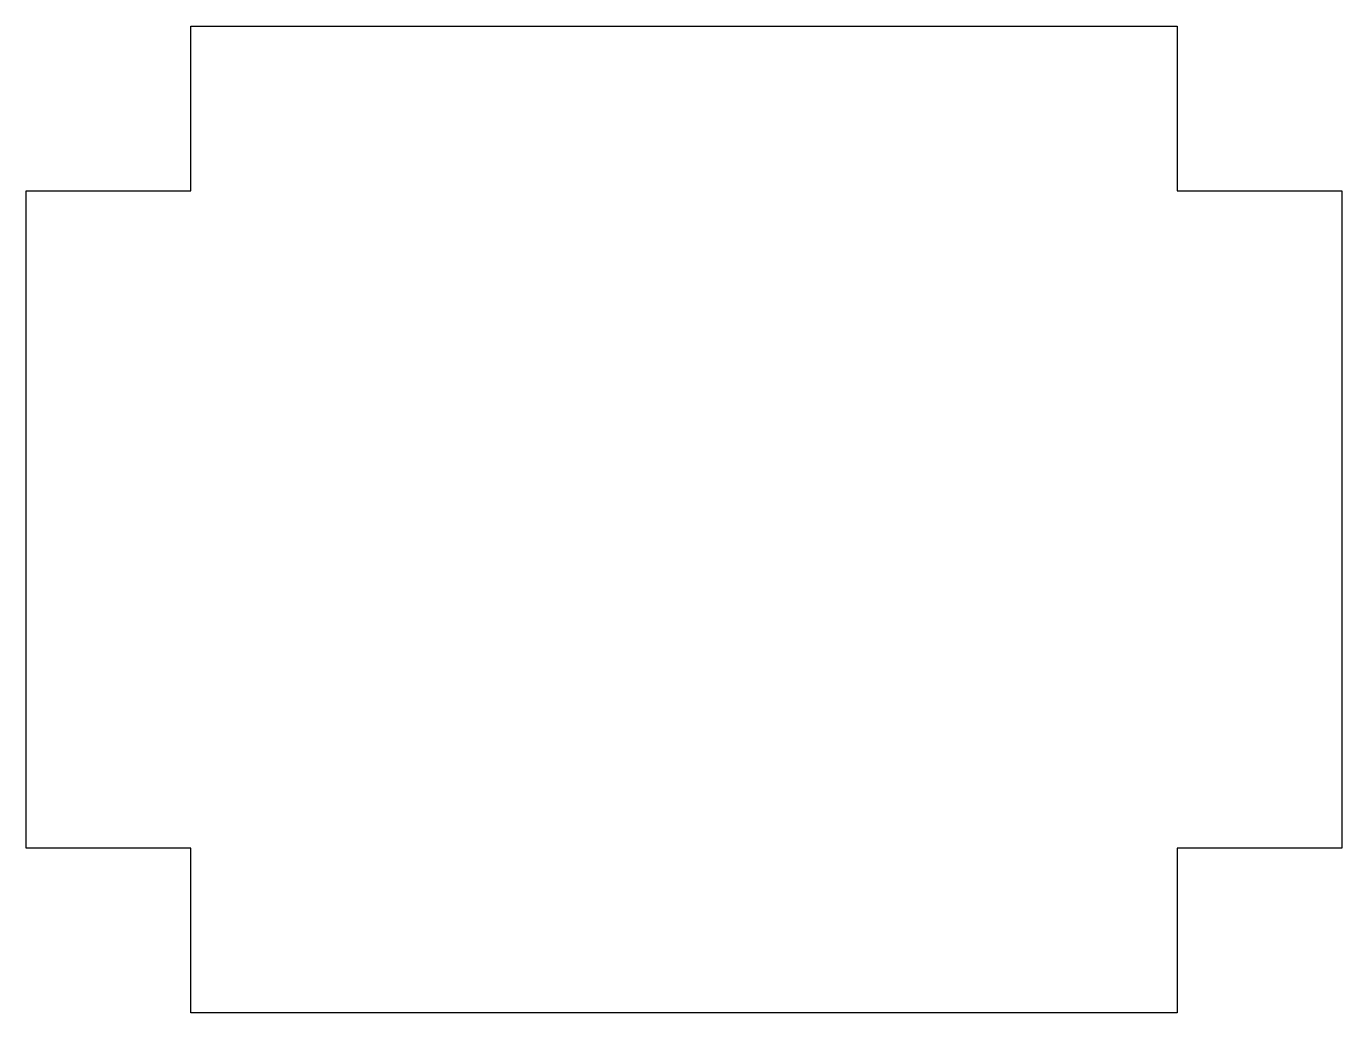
# Model space of a CAD drawing. Header units: millimetres. Extents: x -20 to 20, y 100 to 130.
import ezdxf

# ---------------------------------------------------------------- set-up
doc = ezdxf.new("R2010")
doc.units = ezdxf.units.MM
doc.layers.get('0').update_dxf_attribs({"linetype": 'CONTINUOUS'})

msp = doc.modelspace()

# ---------------------------------------------------------------- linework, layer by layer
msp.add_lwpolyline([(-15, 125), (-15, 130), (15, 130), (15, 125), (20, 125), (20, 105), (15, 105), (15, 100), (-15, 100), (-15, 105), (-20, 105), (-20, 125)], close=True)

doc.saveas('drawing.dxf')
